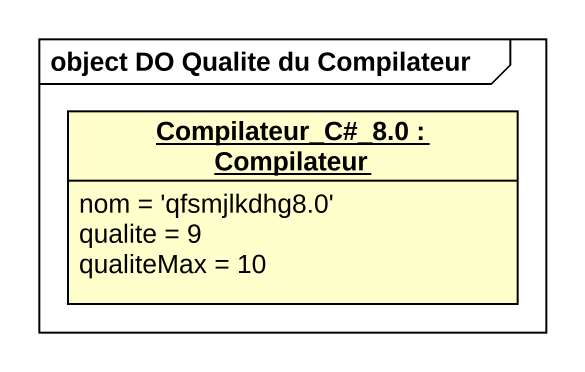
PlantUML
@startuml
mainframe object DO Qualite du Compilateur
hide circle
hide empty members
object "Compilateur_C#_8.0 : Compilateur" as Compilateur_C_8_0 {
  nom = 'qfsmjlkdhg8.0'
  qualite = 9
  qualiteMax = 10
}
@enduml
